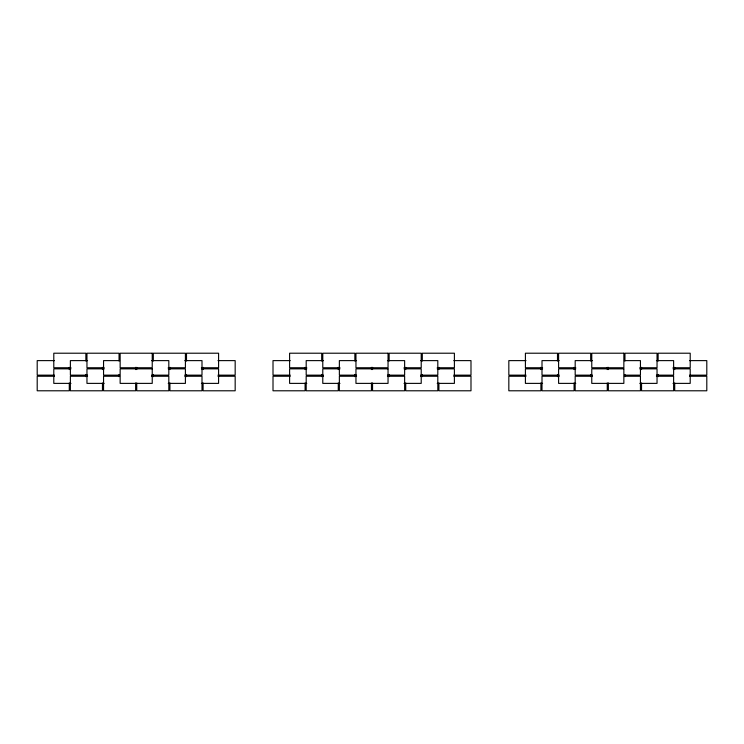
<?xml version="1.0" encoding="UTF-8"?>
<svg xmlns="http://www.w3.org/2000/svg" width="744" height="744" viewBox="0 0 744 744"><rect width="100%" height="100%" fill="white"/><g stroke="black" fill="none" stroke-linecap="round" stroke-linejoin="round"><path stroke-width="1.12" d="M54.386 360.617L37.2 360.617L37.2 375.153L54.386 375.153M87.569 360.617L70.382 360.617L70.382 375.153L87.569 375.153M119.598 360.617L103.555 360.617L103.555 375.153L119.598 375.153M151.627 360.617L168.814 360.617L168.814 375.153L151.627 375.153M184.81 360.617L201.996 360.617L201.996 375.153L184.81 375.153M217.983 360.617L235.169 360.617L235.169 375.153L217.983 375.153M290.197 360.617L273.011 360.617L273.011 375.153L290.197 375.153M323.38 360.617L306.193 360.617L306.193 375.153L323.38 375.153M356.553 360.617L339.366 360.617L339.366 375.153L356.553 375.153M387.447 360.617L404.634 360.617L404.634 375.153L387.447 375.153M420.62 360.617L437.807 360.617L437.807 375.153L420.62 375.153M453.803 360.617L470.989 360.617L470.989 375.153L453.803 375.153M526.017 360.617L508.831 360.617L508.831 375.153L526.017 375.153M559.19 360.617L542.004 360.617L542.004 375.153L559.19 375.153M592.373 360.617L575.186 360.617L575.186 375.153L592.373 375.153M624.402 360.617L640.445 360.617L640.445 375.153L624.402 375.153M656.431 360.617L673.618 360.617L673.618 375.153L656.431 375.153M689.614 360.617L706.8 360.617L706.8 375.153L689.614 375.153M70.978 367.75L53.791 367.75L53.791 353.214L85.867 353.214L85.867 361.045M104.151 367.75L86.964 367.75L86.964 353.214L119.049 353.214L119.049 361.045M168.218 367.75L185.405 367.75L185.405 353.214L153.32 353.214L153.32 361.045M201.401 367.75L218.587 367.75L218.587 353.214L186.502 353.214L186.502 361.045M306.788 367.75L289.602 367.75L289.602 353.214L321.687 353.214L321.687 361.045M339.971 367.75L322.784 367.75L322.784 353.214L354.86 353.214L354.86 361.045M404.029 367.75L421.216 367.75L421.216 353.214L389.14 353.214L389.14 361.045M437.212 367.75L454.398 367.75L454.398 353.214L422.313 353.214L422.313 361.045M542.599 367.75L525.413 367.75L525.413 353.214L557.498 353.214L557.498 361.045M575.782 367.75L558.595 367.75L558.595 353.214L590.68 353.214L590.68 361.045M639.849 367.75L657.036 367.75L657.036 353.214L624.951 353.214L624.951 361.045M673.022 367.75L690.209 367.75L690.209 353.214L658.133 353.214L658.133 361.045M70.978 368.847L53.791 368.847L53.791 383.383L70.978 383.383M104.151 368.847L86.964 368.847L86.964 383.383L104.151 383.383M168.218 368.847L185.405 368.847L185.405 383.383L168.218 383.383M201.401 368.847L218.587 368.847L218.587 383.383L201.401 383.383M306.788 368.847L289.602 368.847L289.602 383.383L306.788 383.383M339.971 368.847L322.784 368.847L322.784 383.383L339.971 383.383M404.029 368.847L421.216 368.847L421.216 383.383L404.029 383.383M437.212 368.847L454.398 368.847L454.398 383.383L437.212 383.383M542.599 368.847L525.413 368.847L525.413 383.383L542.599 383.383M575.782 368.847L558.595 368.847L558.595 383.383L575.782 383.383M639.849 368.847L657.036 368.847L657.036 383.383L639.849 383.383M673.022 368.847L690.209 368.847L690.209 383.383L673.022 383.383M54.386 376.25L37.2 376.25L37.2 390.786L69.285 390.786L69.285 382.955M87.569 376.25L70.382 376.25L70.382 390.786L102.458 390.786L102.458 382.955M119.598 376.25L103.555 376.25L103.555 390.786L135.641 390.786L135.641 382.955M151.627 376.25L168.814 376.25L168.814 390.786L136.738 390.786L136.738 382.955M184.81 376.25L201.996 376.25L201.996 390.786L169.911 390.786L169.911 382.955M217.983 376.25L235.169 376.25L235.169 390.786L203.093 390.786L203.093 382.955M290.197 376.25L273.011 376.25L273.011 390.786L305.096 390.786L305.096 382.955M323.38 376.25L306.193 376.25L306.193 390.786L338.269 390.786L338.269 382.955M356.553 376.25L339.366 376.25L339.366 390.786L371.451 390.786L371.451 382.955M387.447 376.25L404.634 376.25L404.634 390.786L372.549 390.786L372.549 382.955M420.62 376.25L437.807 376.25L437.807 390.786L405.731 390.786L405.731 382.955M453.803 376.25L470.989 376.25L470.989 390.786L438.904 390.786L438.904 382.955M526.017 376.25L508.831 376.25L508.831 390.786L540.907 390.786L540.907 382.955M559.19 376.25L542.004 376.25L542.004 390.786L574.089 390.786L574.089 382.955M592.373 376.25L575.186 376.25L575.186 390.786L607.262 390.786L607.262 382.955M624.402 376.25L640.445 376.25L640.445 390.786L608.36 390.786L608.36 382.955M656.431 376.25L673.618 376.25L673.618 390.786L641.542 390.786L641.542 382.955M689.614 376.25L706.8 376.25L706.8 390.786L674.715 390.786L674.715 382.955M674.715 367.331L674.715 369.563M658.133 374.437L658.133 376.669M641.542 367.331L641.542 369.563M624.951 374.437L624.951 376.669M608.36 367.331L608.36 369.563M607.262 367.331L607.262 369.563M590.68 374.437L590.68 376.669M574.089 367.331L574.089 369.563M557.498 374.437L557.498 376.669M540.907 367.331L540.907 369.563M438.904 367.331L438.904 369.563M422.313 374.437L422.313 376.669M405.731 367.331L405.731 369.563M389.14 374.437L389.14 376.669M372.549 367.331L372.549 369.563M371.451 367.331L371.451 369.563M354.86 374.437L354.86 376.669M338.269 367.331L338.269 369.563M321.687 374.437L321.687 376.669M305.096 367.331L305.096 369.563M203.093 367.331L203.093 369.563M186.502 374.437L186.502 376.669M169.911 367.331L169.911 369.563M153.32 374.437L153.32 376.669M136.738 367.331L136.738 369.563M135.641 367.331L135.641 369.563M119.049 374.437L119.049 376.669M102.458 367.331L102.458 369.563M85.867 374.437L85.867 376.669M69.285 367.331L69.285 369.563M152.232 353.214L120.147 353.214L120.147 367.75L152.232 367.75L152.232 353.214M388.043 353.214L355.958 353.214L355.958 367.75L388.043 367.75L388.043 353.214M623.853 353.214L591.768 353.214L591.768 367.75L623.853 367.75L623.853 353.214M152.232 368.847L120.147 368.847L120.147 383.383L152.232 383.383L152.232 368.847M388.043 368.847L355.958 368.847L355.958 383.383L388.043 383.383L388.043 368.847M623.853 368.847L591.768 368.847L591.768 383.383L623.853 383.383L623.853 368.847"/></g></svg>
